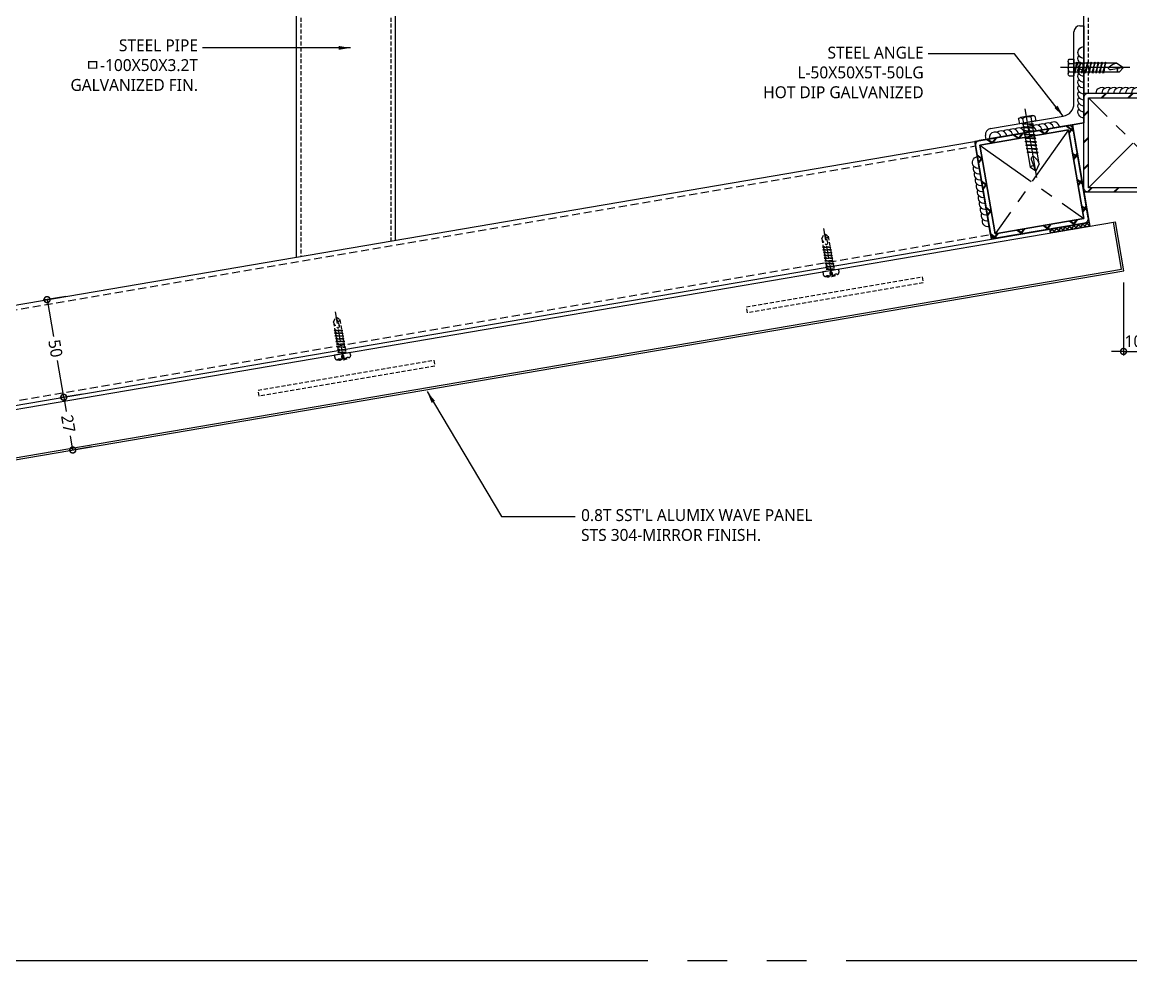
# Model space of a CAD drawing. Header units: millimetres. Extents: x 3584 to 9537, y 842 to 7828.
# Drawn here: x 8150 to 8710, y 4731 to 5204 of the extents above; entities that cross this region are included whole.
import ezdxf

# ---------------------------------------------------------------- set-up
doc = ezdxf.new("R2010")
doc.units = ezdxf.units.MM
doc.set_wipeout_variables(frame=1)
for name, pattern in [('CENTER', [50.8, 31.75, -6.35, 6.35, -6.35]), ('HIDDEN', [3, 2, -1]), ('PHANTOM', [25, 20, -1, 1, -1, 1, -1])]:
    doc.linetypes.add(name, pattern=pattern)
doc.layers.get('DEFPOINTS').update_dxf_attribs({"color": 142, "lineweight": 30})
for name, color, linetype in [('0-CEN', 1, 'CENTER'), ('0-DIM', 7, 'Continuous'), ('0-WELDING', 1, 'Continuous'), ('2', 2, 'Continuous'), ('2-SCREW-BOLT', 2, 'Continuous'), ('4', 4, 'Continuous'), ('7', 7, 'Continuous'), ('MRK1', 3, 'Continuous'), ('Net truc', 31, 'CENTER'), ('TEXT', 7, 'Continuous')]:
    doc.layers.add(name, color=color, linetype=linetype)
doc.layers.add('def', color=213, linetype='Continuous', plot=False)
doc.styles.add('맑은고딕', font='malgun.ttf')
doc.dimstyles.new('HD-2', dxfattribs={"dimscale": 2, "dimtxt": 3, "dimasz": 3, "dimexe": 1, "dimexo": 3, "dimgap": 1, "dimtad": 1, "dimdec": 1, "dimzin": 12, "dimdsep": 46, "dimtxsty": '맑은고딕', "dimblk": 'DOTSMALL', "dimcen": 1, "dimclrd": 2, "dimclre": 2, "dimclrt": 7, "dimadec": 1, "dimazin": 2, "dimtfac": 1, "dimtdec": 1, "dimtix": 1, "dimtmove": 2, "dimatfit": 3, "dimfxl": 1, "dimtolj": 1, "dimtzin": 12, "dimlwd": -1, "dimlwe": -1, "dimarcsym": 0})

# ---------------------------------------------------------------- blocks, each defined once
blk = doc.blocks.new('50X50X2.3T')
h = blk.add_hatch()
h.set_pattern_fill('ANSI32', color=8)
h.set_pattern_definition([(45, (0, 0), (-6.7352, 6.7352), []), (45, (0.449, 0), (-6.7352, 6.7352), [])])
edge = h.paths.add_edge_path()
edge.add_line((-22.7, 25), (22.7, 25))
edge.add_arc((22.7, 22.7), 2.3, 0, 90, ccw=False)
edge.add_line((25, 22.7), (25, -22.7))
edge.add_arc((22.7, -22.7), 2.3, -90, 0, ccw=False)
edge.add_line((22.7, -25), (-22.7, -25))
edge.add_arc((-22.7, -22.7), 2.3, 180, 270, ccw=False)
edge.add_line((-25, -22.7), (-25, 22.7))
edge.add_arc((-22.7, 22.7), 2.3, 90, 180, ccw=False)
h.paths.add_polyline_path([(-22.7, 22.7), (22.7, 22.7), (22.7, -22.7), (-22.7, -22.7)], flags=16)
at = {"layer": '0-CEN'}
for p, q in [((-22.7, 22.7), (22.7, -22.7)), ((22.7, 22.7), (-22.7, -22.7))]:
    blk.add_line(p, q, dxfattribs=at)
at = {"layer": '7'}
blk.add_lwpolyline([(-22.7, 25), (22.7, 25, -0.414214), (25, 22.7), (25, -22.7, -0.414214), (22.7, -25), (-22.7, -25, -0.414214), (-25, -22.7), (-25, 22.7, -0.414214)], format="xyb", close=True, dxfattribs=at)
blk.add_lwpolyline([(-22.7, 22.7), (22.7, 22.7), (22.7, -22.7), (-22.7, -22.7)], close=True, dxfattribs=at)
at = {"layer": 'def'}
blk.add_lwpolyline([(-25, 25), (25, 25), (25, -25), (-25, -25)], close=True, dxfattribs=at)
blk = doc.blocks.new('*U44')
at = {"layer": '0-WELDING'}
for centre, end in [((3, 0), 180), ((6, 0), 120), ((9, 0), 120), ((12, 0), 120), ((15, 0), 120), ((18, 0), 120), ((21, 0), 120), ((24, 0), 120), ((27, 0), 120), ((30, 0), 120), ((33, 0), 120)]:
    blk.add_arc(centre, 3, 0, end, dxfattribs=at)
blk = doc.blocks.new('*U38')
at = {"layer": '2'}
for p, q in [((-4.18, 2.37), (-4.18, 0)), ((-4.18, 0), (4.18, 0)), ((-3.14, 2.94), (3.14, 2.94)), ((-2.29, -2.99), (-2.29, 0)), ((-2.09, 2.37), (-2.09, 0)), ((2.09, 2.37), (2.09, 0)), ((2.29, -2.99), (2.29, 0)), ((4.18, 2.37), (4.18, 0)), ((-2.29, -21.67), (-2.29, -2.88)), ((2.29, -22.72), (2.29, -2.88))]:
    blk.add_line(p, q, dxfattribs=at)
blk.add_lwpolyline([(0, -25), (1.17, -18.83, 0.346664), (0.5, -17.49, 0.325529), (-0.26, -17.63, 0.145857), (-2.29, -21.67), (0, -25), (2.29, -22.72)], format="xyb", dxfattribs=at)
for centre, radius, start, end in [((-3.14, 1.7), 1.24, 32.5593, 147.4407), ((0, -1.16), 4.1, 59.357, 120.643), ((3.14, 1.7), 1.24, 32.5593, 147.4407), ((1.24, -22.95), 1.08, 12.0442, 129.6662)]:
    blk.add_arc(centre, radius, start, end, dxfattribs=at)
at = {"layer": 'Net truc', "color": 1, "linetype": 'CENTER', "ltscale": 3}
blk.add_line((0, -28.25), (0, 6.82), dxfattribs=at)
at = {"color": 187}
blk.add_wipeout([(-2.75, -1.39), (-2.29, -1.65), (0, -0.87), (2.29, -0.57), (2.75, -0.35), (2.29, -0.09), (0, -0.87), (-2.29, -1.17)], dxfattribs=at)
at = {"color": 2}
blk.add_lwpolyline([(-2.75, -1.39), (-2.29, -1.17), (2.29, -0.57), (2.75, -0.35), (2.29, -0.09), (-2.29, -1.65), (-2.75, -1.39), (2.75, -0.35)], close=True, dxfattribs=at)
at = {"color": 187}
blk.add_wipeout([(-2.75, -3.2), (-2.29, -3.46), (0, -2.68), (2.29, -2.38), (2.75, -2.16), (2.29, -1.9), (0, -2.68), (-2.29, -2.98)], dxfattribs=at)
at = {"color": 2}
blk.add_lwpolyline([(-2.75, -3.2), (-2.29, -2.98), (2.29, -2.38), (2.75, -2.16), (2.29, -1.9), (-2.29, -3.46), (-2.75, -3.2), (2.75, -2.16)], close=True, dxfattribs=at)
at = {"color": 187}
blk.add_wipeout([(-2.75, -5.01), (-2.29, -5.27), (0, -4.49), (2.29, -4.19), (2.75, -3.97), (2.29, -3.71), (0, -4.49), (-2.29, -4.79)], dxfattribs=at)
at = {"color": 2}
blk.add_lwpolyline([(-2.75, -5.01), (-2.29, -4.79), (2.29, -4.19), (2.75, -3.97), (2.29, -3.71), (-2.29, -5.27), (-2.75, -5.01), (2.75, -3.97)], close=True, dxfattribs=at)
at = {"color": 187}
blk.add_wipeout([(-2.75, -6.82), (-2.29, -7.08), (0, -6.3), (2.29, -6), (2.75, -5.78), (2.29, -5.52), (0, -6.3), (-2.29, -6.6)], dxfattribs=at)
at = {"color": 2}
blk.add_lwpolyline([(-2.75, -6.82), (-2.29, -6.6), (2.29, -6), (2.75, -5.78), (2.29, -5.52), (-2.29, -7.08), (-2.75, -6.82), (2.75, -5.78)], close=True, dxfattribs=at)
at = {"color": 187}
blk.add_wipeout([(-2.75, -8.63), (-2.29, -8.89), (0, -8.11), (2.29, -7.81), (2.75, -7.59), (2.29, -7.33), (0, -8.11), (-2.29, -8.41)], dxfattribs=at)
at = {"color": 2}
blk.add_lwpolyline([(-2.75, -8.63), (-2.29, -8.41), (2.29, -7.81), (2.75, -7.59), (2.29, -7.33), (-2.29, -8.89), (-2.75, -8.63), (2.75, -7.59)], close=True, dxfattribs=at)
at = {"color": 187}
blk.add_wipeout([(-2.75, -10.44), (-2.29, -10.7), (0, -9.92), (2.29, -9.62), (2.75, -9.4), (2.29, -9.14), (0, -9.92), (-2.29, -10.22)], dxfattribs=at)
at = {"color": 2}
blk.add_lwpolyline([(-2.75, -10.44), (-2.29, -10.22), (2.29, -9.62), (2.75, -9.4), (2.29, -9.14), (-2.29, -10.7), (-2.75, -10.44), (2.75, -9.4)], close=True, dxfattribs=at)
at = {"color": 187}
blk.add_wipeout([(-2.75, -12.25), (-2.29, -12.51), (0, -11.73), (2.29, -11.43), (2.75, -11.21), (2.29, -10.95), (0, -11.73), (-2.29, -12.03)], dxfattribs=at)
at = {"color": 2}
blk.add_lwpolyline([(-2.75, -12.25), (-2.29, -12.03), (2.29, -11.43), (2.75, -11.21), (2.29, -10.95), (-2.29, -12.51), (-2.75, -12.25), (2.75, -11.21)], close=True, dxfattribs=at)
at = {"color": 187}
blk.add_wipeout([(-2.75, -14.06), (-2.29, -14.32), (0, -13.54), (2.29, -13.24), (2.75, -13.02), (2.29, -12.76), (0, -13.54), (-2.29, -13.84)], dxfattribs=at)
at = {"color": 2}
blk.add_lwpolyline([(-2.75, -14.06), (-2.29, -13.84), (2.29, -13.24), (2.75, -13.02), (2.29, -12.76), (-2.29, -14.32), (-2.75, -14.06), (2.75, -13.02)], close=True, dxfattribs=at)
at = {"color": 187}
blk.add_wipeout([(-2.75, -15.87), (-2.29, -16.13), (0, -15.35), (2.29, -15.05), (2.75, -14.83), (2.29, -14.57), (0, -15.35), (-2.29, -15.65)], dxfattribs=at)
at = {"color": 2}
blk.add_lwpolyline([(-2.75, -15.87), (-2.29, -15.65), (2.29, -15.05), (2.75, -14.83), (2.29, -14.57), (-2.29, -16.13), (-2.75, -15.87), (2.75, -14.83)], close=True, dxfattribs=at)
blk = doc.blocks.new('_DOTSMALL')
at = {"color": 0, "linetype": 'ByBlock', "const_width": 0.5}
blk.add_lwpolyline([(-0.0625, 0, 1), (0.0625, 0, 1)], format="xyb", close=True, dxfattribs=at)
blk = doc.blocks.new('*D83')
at = {"layer": 'DEFPOINTS', "color": 0, "transparency": 16777216}
for p in [(8716.21, 5080.57), (8706.21, 5078.87), (8716.21, 5038.14)]:
    blk.add_point(p, dxfattribs=at)
at = {"layer": 'MRK1', "color": 2, "transparency": 16777216}
for p, q in [((8716.21, 5074.57), (8716.21, 5036.14)), ((8706.21, 5072.87), (8706.21, 5036.14)), ((8706.21, 5038.14), (8700.21, 5038.14)), ((8706.21, 5038.14), (8716.21, 5038.14)), ((8716.21, 5038.14), (8722.21, 5038.14))]:
    blk.add_line(p, q, dxfattribs=at)
at = {"layer": 'MRK1', "color": 2, "transparency": 16777216, "xscale": 6, "yscale": 6, "zscale": 6}
blk.add_blockref('_DOTSMALL', (8706.21, 5038.14), dxfattribs=at)
at = {"layer": 'MRK1', "color": 2, "transparency": 16777216, "xscale": 6, "yscale": 6, "zscale": 6, "rotation": 180}
blk.add_blockref('_DOTSMALL', (8716.21, 5038.14), dxfattribs=at)
at = {"layer": 'MRK1', "color": 7, "transparency": 16777216, "insert": (8711.21, 5043.26), "char_height": 6, "attachment_point": 5, "style": '맑은고딕'}
blk.add_mtext('\\A1;10', dxfattribs=at)
blk = doc.blocks.new('*D87')
at = {"layer": '0-DIM', "color": 2, "transparency": 16777216}
for p, q in [((8172.43, 5065.89), (8161.07, 5063.95)), ((8163.04, 5064.29), (8166.22, 5045.64)), ((8171.45, 5015), (8168.27, 5033.65)), ((8180.84, 5016.61), (8169.48, 5014.67))]:
    blk.add_line(p, q, dxfattribs=at)
at = {"layer": 'DEFPOINTS', "color": 0, "transparency": 16777216}
for p in [(8178.34, 5066.9), (8171.45, 5015), (8186.75, 5017.61)]:
    blk.add_point(p, dxfattribs=at)
at = {"layer": '0-DIM', "color": 2, "transparency": 16777216, "xscale": 6, "yscale": 6, "zscale": 6}
for p, rotation in [((8163.04, 5064.29), 99.68376069303393), ((8171.45, 5015), 279.6837606930339)]:
    blk.add_blockref('_DOTSMALL', p, dxfattribs=dict(at, rotation=rotation))
at = {"layer": '0-DIM', "color": 7, "transparency": 16777216, "insert": (8167.25, 5039.65), "char_height": 6, "attachment_point": 5, "rotation": 279.6838, "style": '맑은고딕'}
blk.add_mtext('\\A1;50', dxfattribs=at)
blk = doc.blocks.new('*D88')
at = {"layer": '0-DIM', "color": 2, "transparency": 16777216}
for p, q in [((8180.84, 5016.61), (8169.48, 5014.67)), ((8171.45, 5015), (8172.69, 5007.77)), ((8175.99, 4988.39), (8174.76, 4995.62)), ((8185.38, 4989.99), (8174.02, 4988.05))]:
    blk.add_line(p, q, dxfattribs=at)
at = {"layer": 'DEFPOINTS', "color": 0, "transparency": 16777216}
for p in [(8186.75, 5017.61), (8191.3, 4991), (8175.99, 4988.39)]:
    blk.add_point(p, dxfattribs=at)
at = {"layer": '0-DIM', "color": 2, "transparency": 16777216, "xscale": 6, "yscale": 6, "zscale": 6}
for p, rotation in [((8171.45, 5015), 99.68376069304006), ((8175.99, 4988.39), 279.68376069304)]:
    blk.add_blockref('_DOTSMALL', p, dxfattribs=dict(at, rotation=rotation))
at = {"layer": '0-DIM', "color": 7, "transparency": 16777216, "insert": (8173.72, 5001.7), "char_height": 6, "attachment_point": 5, "rotation": 279.6838, "style": '맑은고딕'}
blk.add_mtext('\\A1;27', dxfattribs=at)

msp = doc.modelspace()

# ---------------------------------------------------------------- hatches: boundary and pattern name
h = msp.add_hatch()
h.set_pattern_fill('ANSI37', color=8, scale=0.5, angle=9.6841, style=0)
h.set_pattern_definition([(54.68405236, (-126923.8754, -222918.765), (-1.29536304, 0.917709564), []), (144.68405236, (-126923.8754, -222918.765), (-0.917709564, -1.29536304), [])])
h.paths.add_polyline_path([(8669.09, 5099.92), (8688.81, 5103.29), (8689.14, 5101.31), (8669.43, 5097.95)])

# ---------------------------------------------------------------- linework, layer by layer
at = {"color": 0, "linetype": 'ByBlock'}
for p, q in [((8681.21, 5163.27), (8681.21, 5199.52)), ((8684.21, 5202.52), (8686.21, 5202.52)), ((8686.21, 5202.52), (8686.21, 5153.57)), ((8686.21, 5153.57), (8636.93, 5145.16)), ((8639.04, 5150.59), (8675.81, 5156.86)), ((8636.93, 5145.16), (8636.59, 5147.13))]:
    msp.add_line(p, q, dxfattribs=at)
at = {"color": 8}
msp.add_lwpolyline([(8669.09, 5099.92), (8688.81, 5103.29), (8689.14, 5101.31), (8669.43, 5097.95)], close=True, dxfattribs=at)
at = {"color": 0, "linetype": 'ByBlock'}
for centre, radius, start, end in [((8684.21, 5199.52), 3, 90, 180), ((8674.71, 5163.27), 6.5, 279.6838, 0), ((8639.55, 5147.63), 3, 99.6838, 189.6838)]:
    msp.add_arc(centre, radius, start, end, dxfattribs=at)
at = {"layer": '2', "color": 8, "linetype": 'HIDDEN'}
for p, q in [((8553.93, 5094.93), (8556.19, 5081.63)), ((8557.24, 5096.32), (8559.65, 5082.22)), ((8556.18, 5081.72), (8556.69, 5078.71)), ((8559.63, 5082.31), (8560.14, 5079.3)), ((8307.49, 5052.88), (8309.76, 5039.58)), ((8310.8, 5054.26), (8313.21, 5040.17)), ((8309.74, 5039.67), (8310.26, 5036.66)), ((8313.19, 5040.26), (8313.71, 5037.25))]:
    msp.add_line(p, q, dxfattribs=at)
for points in [[(8555.22, 5097.74), (8556.89, 5093.24, -0.346664), (8556.56, 5092.15, -0.325529), (8555.98, 5092.16, -0.145857), (8553.93, 5094.93), (8555.22, 5097.74), (8557.24, 5096.32)], [(8308.78, 5055.68), (8310.45, 5051.19, -0.346664), (8310.13, 5050.09, -0.325529), (8309.54, 5050.1, -0.145857), (8307.49, 5052.88), (8308.78, 5055.68), (8310.8, 5054.26)]]:
    msp.add_lwpolyline(points, format="xyb", dxfattribs=at)
for centre in [(8556.42, 5096.35), (8309.98, 5054.3)]:
    msp.add_arc(centre, 0.825, 240.0176, 357.6395, dxfattribs=at)
at = {"layer": '2-SCREW-BOLT', "color": 8, "linetype": 'HIDDEN'}
for p, q in [((8556.5, 5078.68), (8554.39, 5078.32)), ((8555.95, 5078.59), (8560.88, 5079.43)), ((8555.95, 5078.59), (8560.88, 5079.43)), ((8310.06, 5036.63), (8307.96, 5036.27)), ((8309.52, 5036.53), (8314.45, 5037.38)), ((8309.52, 5036.53), (8314.45, 5037.38)), ((8316.01, 5037.64), (8314.28, 5037.35))]:
    msp.add_line(p, q, dxfattribs=at)
for points in [[(8554.39, 5078.32), (8554.59, 5077.15, 0.334238), (8555.89, 5075.93, 0.141196), (8561.83, 5076.94, 0.334238), (8562.64, 5078.52), (8562.44, 5079.69)], [(8307.96, 5036.27), (8308.16, 5035.1, 0.334238), (8309.45, 5033.88, 0.141196), (8315.39, 5034.89, 0.334238), (8316.21, 5036.47), (8316.01, 5037.64)]]:
    msp.add_lwpolyline(points, format="xyb", dxfattribs=at)
for points in [[(8561.83, 5076.94), (8561.52, 5077.11), (8561.2, 5077.15), (8560.89, 5077.08), (8560.58, 5076.94), (8560.29, 5076.78), (8560.04, 5076.61), (8559.81, 5076.49), (8559.64, 5076.43), (8559.51, 5076.48), (8559.43, 5076.61), (8559.37, 5076.81), (8559.34, 5077.05), (8559.31, 5077.32), (8559.27, 5077.59), (8559.22, 5077.84), (8559.14, 5078.06), (8559.02, 5078.22), (8558.87, 5078.32), (8558.7, 5078.37), (8558.53, 5078.37), (8558.36, 5078.31), (8558.22, 5078.21), (8558.12, 5078.06), (8558.05, 5077.87), (8558.05, 5077.64), (8558.08, 5077.39), (8558.14, 5077.12), (8558.2, 5076.86), (8558.25, 5076.62), (8558.26, 5076.41), (8558.23, 5076.26), (8558.12, 5076.18), (8557.94, 5076.17), (8557.69, 5076.21), (8557.39, 5076.28), (8557.06, 5076.34), (8556.73, 5076.37), (8556.41, 5076.33), (8556.12, 5076.19), (8555.89, 5075.93)], [(8315.39, 5034.89), (8315.08, 5035.06), (8314.77, 5035.09), (8314.45, 5035.02), (8314.14, 5034.89), (8313.86, 5034.72), (8313.6, 5034.56), (8313.37, 5034.43), (8313.2, 5034.38), (8313.07, 5034.43), (8312.99, 5034.56), (8312.93, 5034.76), (8312.9, 5035), (8312.87, 5035.27), (8312.84, 5035.54), (8312.78, 5035.79), (8312.7, 5036.01), (8312.58, 5036.17), (8312.43, 5036.27), (8312.26, 5036.32), (8312.09, 5036.32), (8311.93, 5036.26), (8311.79, 5036.16), (8311.68, 5036.01), (8311.62, 5035.82), (8311.61, 5035.59), (8311.64, 5035.33), (8311.7, 5035.07), (8311.76, 5034.81), (8311.81, 5034.57), (8311.83, 5034.36), (8311.79, 5034.21), (8311.69, 5034.12), (8311.5, 5034.11), (8311.25, 5034.16), (8310.95, 5034.23), (8310.62, 5034.29), (8310.29, 5034.31), (8309.97, 5034.27), (8309.68, 5034.14), (8309.45, 5033.88)]]:
    msp.add_lwpolyline(points, dxfattribs=at)
at = {"layer": '4', "color": 8, "linetype": 'HIDDEN'}
for points in [[(8515.91, 5060.59), (8604.63, 5075.73), (8605.13, 5072.78), (8516.41, 5057.64)], [(8269.47, 5018.54), (8358.19, 5033.68), (8358.69, 5030.72), (8269.98, 5015.58)]]:
    msp.add_lwpolyline(points, close=True, dxfattribs=at)
at = {"layer": '7'}
for p, q in [((8686.21, 5168.48), (8686.21, 6330.57)), ((8288.71, 5350.57), (8288.71, 5085.74)), ((8338.71, 5350.57), (8338.71, 5094.27)), ((7670.47, 4980.24), (8686.21, 5153.57)), ((8631.11, 5144.16), (8680.39, 5152.57)), ((7682.67, 4931.6), (8639.52, 5094.87))]:
    msp.add_line(p, q, dxfattribs=at)
at = {"layer": '7', "color": 8, "linetype": 'HIDDEN'}
for p, q in [((8688.51, 5168.48), (8688.51, 6330.57)), ((8291.01, 5350.57), (8291.01, 5086.13)), ((8336.41, 5350.57), (8336.41, 5093.88))]:
    msp.add_line(p, q, dxfattribs=at)
at = {"layer": '7', "color": 8, "linetype": 'HIDDEN', "ltscale": 2}
for p, q in [((7670.85, 4977.97), (8631.49, 5141.9)), ((7681.92, 4933.8), (8639.13, 5097.14))]:
    msp.add_line(p, q, dxfattribs=at)
at = {"layer": '7', "color": 4}
for p, q in [((7683.67, 4929.74), (8702.08, 5103.52)), ((8705.13, 5079.7), (8701.1, 5103.35)), ((8706.29, 5078.88), (8702.08, 5103.52)), ((7692.86, 4906.96), (8705.13, 5079.7)), ((7693.29, 4906.02), (8706.29, 5078.88))]:
    msp.add_line(p, q, dxfattribs=at)
at = {"layer": 'MRK1', "color": 3, "linetype": 'PHANTOM', "ltscale": 20}
msp.add_lwpolyline([(7966.21, 4730.57, -0.414214), (7666.21, 5030.57), (7666.21, 6030.57, -0.414214), (7966.21, 6330.57), (8966.21, 6330.57, -0.414214), (9266.21, 6030.57), (9266.21, 5030.57, -0.414214), (8966.21, 4730.57)], format="xyb", close=True, dxfattribs=at)
at = {"layer": 'Net truc', "color": 8, "linetype": 'HIDDEN', "ltscale": 3}
for p, q in [((8554.8, 5100.18), (8559.29, 5073.88)), ((8308.37, 5058.13), (8312.86, 5031.82))]:
    msp.add_line(p, q, dxfattribs=at)

# ---------------------------------------------------------------- block references
at = {"xscale": -1}
msp.add_blockref('*U44', (8728.41, 5168.48), dxfattribs=at)
at = {"xscale": -1, "rotation": 99.68376069303852}
msp.add_blockref('*U44', (8632.42, 5136.47), dxfattribs=at)
at = {"layer": '7'}
for p, rotation in [((8711.21, 5143.48), 180), ((8659.96, 5123.72), 9.683760693038504)]:
    msp.add_blockref('50X50X2.3T', p, dxfattribs=dict(at, rotation=rotation))
at = {"layer": '7', "xscale": -1, "rotation": 9.683760693038526}
msp.add_blockref('50X50X2.3T', (8659.96, 5123.72), dxfattribs=at)

# ---------------------------------------------------------------- texts
at = {"layer": 'TEXT', "color": 0, "char_height": 6, "style": '맑은고딕'}
for s, insert, width, attachment_point in [('STEEL PIPE\\Pㅁ-100X50X3.2T\\PGALVANIZED FIN.', (8239.17, 5195.66, 0.33), 121.1974, 3), ('STEEL ANGLE\\PL-50X50X5T-50LG\\PHOT DIP GALVANIZED', (8605.35, 5191.97), 131.7363, 3), ("0.8T SST'L ALUMIX WAVE PANEL\\PSTS 304-MIRROR FINISH.", (8432.48, 4958.54), 128.0228, 1)]:
    msp.add_mtext(s, dxfattribs=dict(at, insert=insert, width=width, attachment_point=attachment_point))

# ---------------------------------------------------------------- dimensions: what is measured, and where the dimension line sits
at = {"layer": '0-DIM'}
for p1, p2, picture, middle in [((8178.34, 5066.9), (8186.75, 5017.61), '*D87', (8167.25, 5039.65)), ((8186.75, 5017.61), (8191.3, 4991), '*D88', (8173.72, 5001.7))]:
    dim = msp.add_aligned_dim(p1=p1, p2=p2, distance=-15.52, dimstyle='HD-2', override={"dimtad": 0}, dxfattribs=at)
    dim.commit()
    dim.dimension.update_dxf_attribs({"geometry": picture, "text_midpoint": middle})
at = {"layer": 'MRK1'}
dim = msp.add_linear_dim(base=(8716.21, 5038.14), p1=(8706.21, 5078.87), p2=(8716.21, 5080.57), dimstyle='HD-2', dxfattribs=at)
dim.commit()
dim.dimension.update_dxf_attribs({"geometry": '*D83', "text_midpoint": (8711.21, 5043.26)})

# ---------------------------------------------------------------- leaders
at = {"layer": '0-DIM'}
for points in [[(8316.12, 5191.34, 0.33), (8241.41, 5191.34, 0.33)], [(8354.83, 5017.84), (8392.32, 4954.76), (8429.56, 4954.76)]]:
    msp.add_leader(points, dimstyle='HD-2', override={"dimgap": 1, "dimtad": 0}, dxfattribs=at)

# ---------------------------------------------------------------- next in the draw order: block references
at = {"layer": '7', "xscale": -1}
for p, rotation in [((8681.21, 5181.39), 90), ((8657.76, 5153.78), 9.683760693036687)]:
    msp.add_blockref('*U38', p, dxfattribs=dict(at, rotation=rotation))

# ---------------------------------------------------------------- next in the draw order: wipeouts: each hides what was drawn before it
at = {"color": 8, "linetype": 'HIDDEN'}
for points in [[(8556.17, 5079.7), (8556.48, 5079.96), (8558.31, 5079.66), (8560.07, 5079.73), (8560.44, 5079.63), (8560.13, 5079.37), (8558.31, 5079.66), (8556.54, 5079.6)], [(8309.73, 5037.65), (8310.04, 5037.91), (8311.87, 5037.61), (8313.63, 5037.68), (8314.01, 5037.57), (8313.7, 5037.32), (8311.87, 5037.61), (8310.1, 5037.54)]]:
    msp.add_wipeout(points, dxfattribs=at)

# ---------------------------------------------------------------- next in the draw order: linework, layer by layer
for points in [[(8556.17, 5079.7), (8556.54, 5079.6), (8560.07, 5079.73), (8560.44, 5079.63), (8560.13, 5079.37), (8556.48, 5079.96), (8556.17, 5079.7), (8560.44, 5079.63)], [(8309.73, 5037.65), (8310.1, 5037.54), (8313.63, 5037.68), (8314.01, 5037.57), (8313.7, 5037.32), (8310.04, 5037.91), (8309.73, 5037.65), (8314.01, 5037.57)]]:
    msp.add_lwpolyline(points, close=True, dxfattribs=at)

# ---------------------------------------------------------------- next in the draw order: block references
at = {"xscale": -1, "rotation": 90}
msp.add_blockref('*U44', (8686.21, 5192.01), dxfattribs=at)
at = {"rotation": 9.683760693301135}
msp.add_blockref('*U44', (8638.46, 5145.42), dxfattribs=at)
msp.add_blockref('*U44', (8638.46, 5145.42), dxfattribs=at)

# ---------------------------------------------------------------- next in the draw order: leaders
at = {"layer": '0-DIM'}
msp.add_leader([(8675.81, 5156.86), (8651.23, 5188.39), (8607.69, 5188.39)], dimstyle='HD-2', override={"dimgap": 1, "dimtad": 0}, dxfattribs=at)

# ---------------------------------------------------------------- next in the draw order: wipeouts: each hides what was drawn before it
at = {"color": 8, "linetype": 'HIDDEN'}
for points in [[(8555.93, 5081.09), (8556.24, 5081.35), (8558.07, 5081.05), (8559.83, 5081.12), (8560.21, 5081.02), (8559.9, 5080.76), (8558.07, 5081.05), (8556.3, 5080.99)], [(8309.49, 5039.04), (8309.8, 5039.3), (8311.63, 5039), (8313.4, 5039.07), (8313.77, 5038.96), (8313.46, 5038.71), (8311.63, 5039), (8309.87, 5038.93)]]:
    msp.add_wipeout(points, dxfattribs=at)

# ---------------------------------------------------------------- next in the draw order: linework, layer by layer
for points in [[(8555.93, 5081.09), (8556.3, 5080.99), (8559.83, 5081.12), (8560.21, 5081.02), (8559.9, 5080.76), (8556.24, 5081.35), (8555.93, 5081.09), (8560.21, 5081.02)], [(8309.49, 5039.04), (8309.87, 5038.93), (8313.4, 5039.07), (8313.77, 5038.96), (8313.46, 5038.71), (8309.8, 5039.3), (8309.49, 5039.04), (8313.77, 5038.96)]]:
    msp.add_lwpolyline(points, close=True, dxfattribs=at)

# ---------------------------------------------------------------- next in the draw order: wipeouts: each hides what was drawn before it
for points in [[(8555.7, 5082.48), (8556.01, 5082.74), (8557.83, 5082.44), (8559.6, 5082.51), (8559.97, 5082.41), (8559.66, 5082.15), (8557.83, 5082.44), (8556.07, 5082.38)], [(8309.26, 5040.43), (8309.57, 5040.68), (8311.39, 5040.39), (8313.16, 5040.46), (8313.53, 5040.35), (8313.22, 5040.1), (8311.39, 5040.39), (8309.63, 5040.32)]]:
    msp.add_wipeout(points, dxfattribs=at)

# ---------------------------------------------------------------- next in the draw order: linework, layer by layer
for points in [[(8555.7, 5082.48), (8556.07, 5082.38), (8559.6, 5082.51), (8559.97, 5082.41), (8559.66, 5082.15), (8556.01, 5082.74), (8555.7, 5082.48), (8559.97, 5082.41)], [(8309.26, 5040.43), (8309.63, 5040.32), (8313.16, 5040.46), (8313.53, 5040.35), (8313.22, 5040.1), (8309.57, 5040.68), (8309.26, 5040.43), (8313.53, 5040.35)]]:
    msp.add_lwpolyline(points, close=True, dxfattribs=at)

# ---------------------------------------------------------------- next in the draw order: wipeouts: each hides what was drawn before it
for points in [[(8555.46, 5083.87), (8555.77, 5084.13), (8557.59, 5083.83), (8559.36, 5083.9), (8559.73, 5083.8), (8559.42, 5083.54), (8557.59, 5083.83), (8555.83, 5083.77)], [(8309.02, 5041.82), (8309.33, 5042.07), (8311.16, 5041.78), (8312.92, 5041.85), (8313.29, 5041.74), (8312.98, 5041.49), (8311.16, 5041.78), (8309.39, 5041.71)]]:
    msp.add_wipeout(points, dxfattribs=at)

# ---------------------------------------------------------------- next in the draw order: linework, layer by layer
for points in [[(8555.46, 5083.87), (8555.83, 5083.77), (8559.36, 5083.9), (8559.73, 5083.8), (8559.42, 5083.54), (8555.77, 5084.13), (8555.46, 5083.87), (8559.73, 5083.8)], [(8309.02, 5041.82), (8309.39, 5041.71), (8312.92, 5041.85), (8313.29, 5041.74), (8312.98, 5041.49), (8309.33, 5042.07), (8309.02, 5041.82), (8313.29, 5041.74)]]:
    msp.add_lwpolyline(points, close=True, dxfattribs=at)

# ---------------------------------------------------------------- next in the draw order: wipeouts: each hides what was drawn before it
for points in [[(8555.22, 5085.26), (8555.53, 5085.52), (8557.36, 5085.22), (8559.12, 5085.29), (8559.49, 5085.19), (8559.18, 5084.93), (8557.36, 5085.22), (8555.59, 5085.16)], [(8308.78, 5043.21), (8309.09, 5043.46), (8310.92, 5043.17), (8312.69, 5043.24), (8313.06, 5043.13), (8312.75, 5042.88), (8310.92, 5043.17), (8309.15, 5043.1)]]:
    msp.add_wipeout(points, dxfattribs=at)

# ---------------------------------------------------------------- next in the draw order: linework, layer by layer
for points in [[(8555.22, 5085.26), (8555.59, 5085.16), (8559.12, 5085.29), (8559.49, 5085.19), (8559.18, 5084.93), (8555.53, 5085.52), (8555.22, 5085.26), (8559.49, 5085.19)], [(8308.78, 5043.21), (8309.15, 5043.1), (8312.69, 5043.24), (8313.06, 5043.13), (8312.75, 5042.88), (8309.09, 5043.46), (8308.78, 5043.21), (8313.06, 5043.13)]]:
    msp.add_lwpolyline(points, close=True, dxfattribs=at)

# ---------------------------------------------------------------- next in the draw order: wipeouts: each hides what was drawn before it
for points in [[(8554.98, 5086.65), (8555.29, 5086.91), (8557.12, 5086.61), (8558.89, 5086.68), (8559.26, 5086.58), (8558.95, 5086.32), (8557.12, 5086.61), (8555.36, 5086.55)], [(8308.55, 5044.6), (8308.86, 5044.85), (8310.68, 5044.56), (8312.45, 5044.63), (8312.82, 5044.52), (8312.51, 5044.27), (8310.68, 5044.56), (8308.92, 5044.49)]]:
    msp.add_wipeout(points, dxfattribs=at)

# ---------------------------------------------------------------- next in the draw order: linework, layer by layer
for points in [[(8554.98, 5086.65), (8555.36, 5086.55), (8558.89, 5086.68), (8559.26, 5086.58), (8558.95, 5086.32), (8555.29, 5086.91), (8554.98, 5086.65), (8559.26, 5086.58)], [(8308.55, 5044.6), (8308.92, 5044.49), (8312.45, 5044.63), (8312.82, 5044.52), (8312.51, 5044.27), (8308.86, 5044.85), (8308.55, 5044.6), (8312.82, 5044.52)]]:
    msp.add_lwpolyline(points, close=True, dxfattribs=at)

# ---------------------------------------------------------------- next in the draw order: wipeouts: each hides what was drawn before it
for points in [[(8554.75, 5088.04), (8555.06, 5088.3), (8556.88, 5088), (8558.65, 5088.07), (8559.02, 5087.97), (8558.71, 5087.71), (8556.88, 5088), (8555.12, 5087.94)], [(8308.31, 5045.99), (8308.62, 5046.24), (8310.45, 5045.95), (8312.21, 5046.02), (8312.58, 5045.91), (8312.27, 5045.66), (8310.45, 5045.95), (8308.68, 5045.88)]]:
    msp.add_wipeout(points, dxfattribs=at)

# ---------------------------------------------------------------- next in the draw order: linework, layer by layer
for points in [[(8554.75, 5088.04), (8555.12, 5087.94), (8558.65, 5088.07), (8559.02, 5087.97), (8558.71, 5087.71), (8555.06, 5088.3), (8554.75, 5088.04), (8559.02, 5087.97)], [(8308.31, 5045.99), (8308.68, 5045.88), (8312.21, 5046.02), (8312.58, 5045.91), (8312.27, 5045.66), (8308.62, 5046.24), (8308.31, 5045.99), (8312.58, 5045.91)]]:
    msp.add_lwpolyline(points, close=True, dxfattribs=at)

# ---------------------------------------------------------------- next in the draw order: wipeouts: each hides what was drawn before it
for points in [[(8554.51, 5089.43), (8554.82, 5089.69), (8556.65, 5089.39), (8558.41, 5089.46), (8558.78, 5089.36), (8558.47, 5089.1), (8556.65, 5089.39), (8554.88, 5089.33)], [(8308.07, 5047.38), (8308.38, 5047.63), (8310.21, 5047.34), (8311.97, 5047.41), (8312.34, 5047.3), (8312.04, 5047.05), (8310.21, 5047.34), (8308.44, 5047.27)]]:
    msp.add_wipeout(points, dxfattribs=at)

# ---------------------------------------------------------------- next in the draw order: linework, layer by layer
for points in [[(8554.51, 5089.43), (8554.88, 5089.33), (8558.41, 5089.46), (8558.78, 5089.36), (8558.47, 5089.1), (8554.82, 5089.69), (8554.51, 5089.43), (8558.78, 5089.36)], [(8308.07, 5047.38), (8308.44, 5047.27), (8311.97, 5047.41), (8312.34, 5047.3), (8312.04, 5047.05), (8308.38, 5047.63), (8308.07, 5047.38), (8312.34, 5047.3)]]:
    msp.add_lwpolyline(points, close=True, dxfattribs=at)

# ---------------------------------------------------------------- next in the draw order: wipeouts: each hides what was drawn before it
for points in [[(8554.27, 5090.82), (8554.58, 5091.08), (8556.41, 5090.78), (8558.17, 5090.85), (8558.55, 5090.75), (8558.24, 5090.49), (8556.41, 5090.78), (8554.64, 5090.72)], [(8307.83, 5048.77), (8308.14, 5049.02), (8309.97, 5048.73), (8311.74, 5048.8), (8312.11, 5048.69), (8311.8, 5048.44), (8309.97, 5048.73), (8308.21, 5048.66)]]:
    msp.add_wipeout(points, dxfattribs=at)

# ---------------------------------------------------------------- next in the draw order: linework, layer by layer
for points in [[(8554.27, 5090.82), (8554.64, 5090.72), (8558.17, 5090.85), (8558.55, 5090.75), (8558.24, 5090.49), (8554.58, 5091.08), (8554.27, 5090.82), (8558.55, 5090.75)], [(8307.83, 5048.77), (8308.21, 5048.66), (8311.74, 5048.8), (8312.11, 5048.69), (8311.8, 5048.44), (8308.14, 5049.02), (8307.83, 5048.77), (8312.11, 5048.69)]]:
    msp.add_lwpolyline(points, close=True, dxfattribs=at)

doc.saveas('drawing.dxf')
